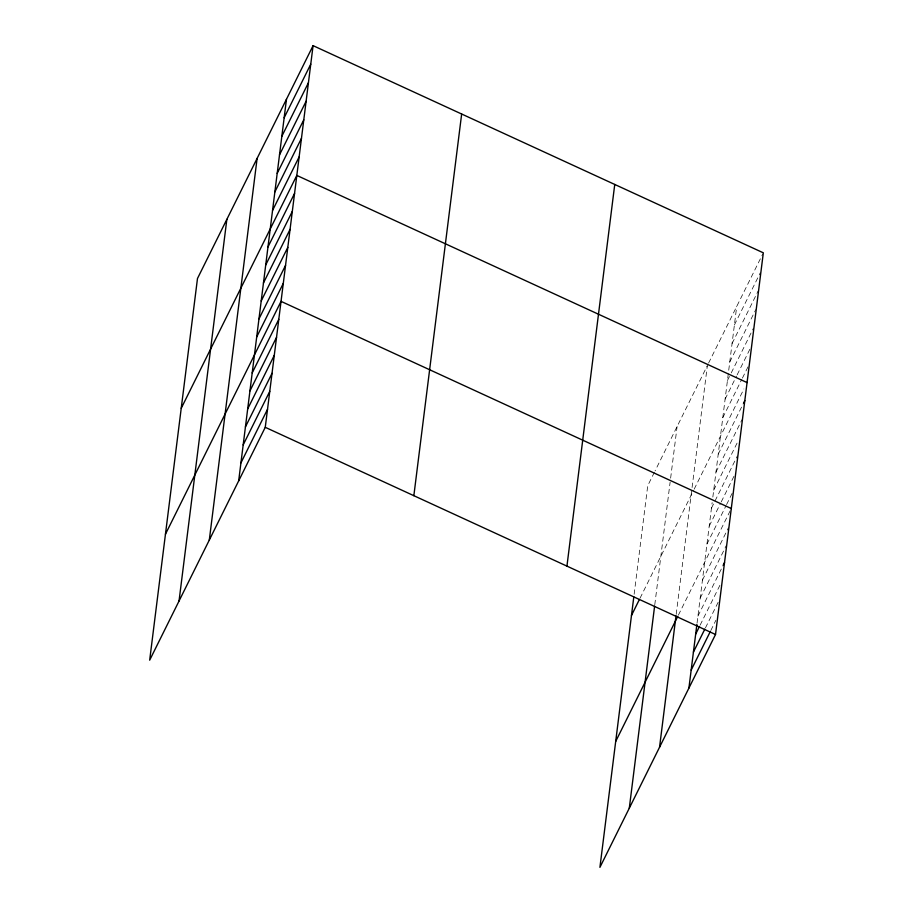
<?xml version="1.0" encoding="UTF-8"?>
<svg xmlns="http://www.w3.org/2000/svg" width="913" height="913" viewBox="0 0 913 913"><rect width="100%" height="100%" fill="white"/><g stroke="black" fill="none" stroke-linecap="round" stroke-linejoin="round"><path stroke-width="0.68" stroke-dasharray="4.57 3.42" d="M634.136 594.26L647.739 485.682L654.461 472.124M654.781 604.726L670.131 482.132M670.633 478.161L677.104 426.519M676.191 614.358L707.358 365.565L655.078 470.891M697.064 623.02L712.151 502.607M712.848 497.071L736.723 306.403M708.579 363.1L762.697 254.099M734.406 324.937L760.369 272.633M732.089 343.482L758.052 291.179M729.761 362.016L755.724 309.712M727.444 380.561L730.605 374.182M731.245 372.903L753.408 328.258M725.116 399.095L736.517 376.133M737.145 374.855L751.079 346.792M722.799 417.629L741.79 379.363M742.429 378.085L748.763 365.326M640.047 598.198L693.549 490.407M694.165 489.174L743.901 388.972M718.223 454.16L743.547 403.135M715.963 472.158L741.927 419.854M713.715 490.155L737.145 442.953M711.455 508.142L737.419 455.838M709.207 526.139L720.608 503.177M721.236 501.899L735.17 473.836M706.947 544.125L725.949 505.859M726.577 504.581L732.911 491.822M678.393 615.122L730.662 509.819M702.439 580.12L728.403 527.817M700.191 598.106L726.155 545.803M697.931 616.104L723.267 565.079M700.111 625.165L720.38 584.343M705.464 627.847L718.12 602.329M710.805 630.529L715.872 620.326"/><path stroke-width="1.37" d="M179.039 601.016L226.846 219.348M209.305 540.062L257.112 158.394M238.67 480.9L286.477 99.232M313.079 45.65L197.482 278.511L149.675 660.179L265.261 427.318L313.079 45.65L763.325 252.821L715.518 634.489L599.921 867.35L633.805 596.908M413.851 495.691L461.658 114.022M566.939 566.128L614.746 184.46M629.297 808.188L654.61 606.118M659.551 747.233L676.019 615.75M688.916 688.071L696.893 624.401M284.16 117.766L310.751 64.184M281.832 136.311L308.434 82.729M279.515 154.845L306.106 101.263M277.187 173.379L303.789 119.808M274.87 191.924L301.461 138.342M272.542 210.458L299.144 156.876M181.231 408.271L296.816 175.422L747.074 382.593M267.966 246.989L294.568 193.408M265.717 264.987L292.308 211.405M263.458 282.973L290.06 229.391M261.209 300.97L287.8 247.389M258.95 318.957L285.552 265.386M256.701 336.954L283.292 283.372M165.447 534.219L281.044 301.37L731.29 508.541M252.193 372.938L278.785 319.356M249.934 390.935L276.536 337.354M247.685 408.921L274.277 355.351M245.426 426.919L272.028 373.337M243.178 444.916L269.769 391.335M240.918 462.902L267.52 409.321M631.476 615.453L639.431 599.43M743.547 403.135L744.814 400.59M615.704 741.402L677.777 616.355M723.267 565.079L724.534 562.522M695.683 634.09L699.484 626.444M693.424 652.087L704.825 629.125M691.175 670.085L710.177 631.807M265.261 427.318L715.518 634.489"/></g></svg>
